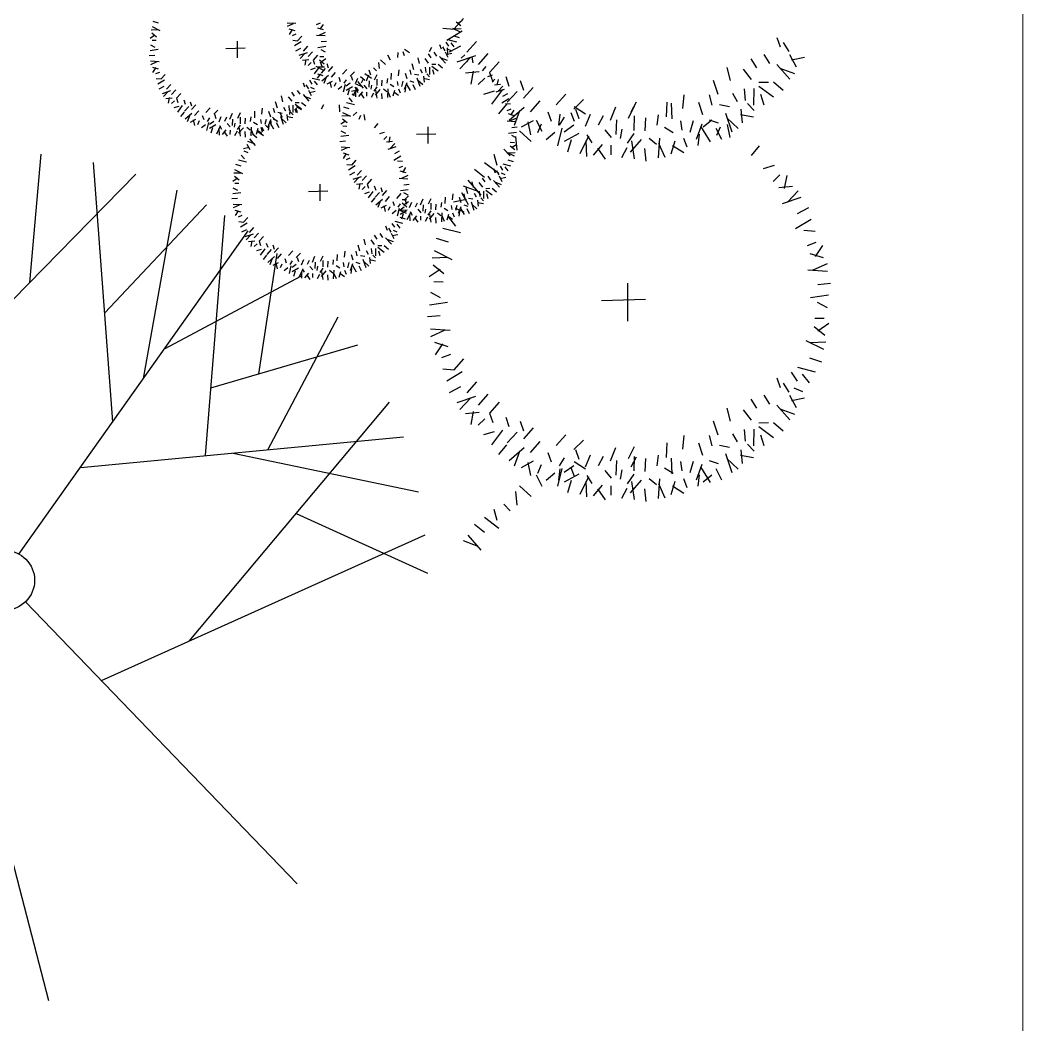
# Model space of a CAD drawing. Header units: millimetres. Extents: x 216896 to 446004, y 63591 to 243769.
# Drawn here: x 396362 to 398583, y 140652 to 142877 of the extents above; entities that cross this region are included whole.
import ezdxf

# ---------------------------------------------------------------- set-up
doc = ezdxf.new("R2010")
doc.units = ezdxf.units.MM
doc.layers.add('green', color=7, linetype='Continuous', true_color=0x45e718)
doc.layers.add('trees', color=7, linetype='Continuous', true_color=0x547000)
doc.layers.add('line pedestr', color=7, linetype='Continuous', lineweight=5, true_color=0x1c1c1c)

msp = doc.modelspace()

# ---------------------------------------------------------------- linework, layer by layer
at = {"layer": 'green'}
for p, q in [((396652.8, 142855.2), (396667.9, 142855.8)), ((396672.4, 142853.4), (396655.1, 142861.9)), ((396668.7, 142870.4), (396656.9, 142874.1)), ((396973, 142869), (396953.8, 142870.3)), ((396954.2, 142863.2), (396968, 142869.5)), ((396957.7, 142857.4), (396970.6, 142853.5)), ((396958.7, 142845.3), (396965.8, 142856.1)), ((397018.7, 142867.1), (397027.2, 142870.5)), ((397034.1, 142855.2), (397021.3, 142859.1)), ((397033.2, 142867.4), (397026.1, 142856.5)), ((397319.5, 142859.3), (397336.7, 142850.7)), ((397339.1, 142857.4), (397323.9, 142856.8)), ((397338, 142864.1), (397327.6, 142872.6)), ((397341.8, 142875.7), (397331.1, 142868.4)), ((396650.1, 142837), (396660.7, 142844.3)), ((396653.8, 142848.5), (396664.2, 142840)), ((396663.6, 142831.6), (396654.4, 142831.8)), ((396973.2, 142845.5), (396964.7, 142842.2)), ((396985.9, 142841.2), (396976.4, 142830.6)), ((397018.8, 142843.7), (397038, 142842.4)), ((397037.7, 142849.5), (397023.9, 142843.1)), ((397311.5, 142833.1), (397328.7, 142828.8)), ((397323.1, 142842.2), (397334.9, 142838.6)), ((396667.8, 142811.7), (396650.3, 142809.1)), ((396661.1, 142816.2), (396651.4, 142821.4)), ((396860.6, 142814.7), (396817.8, 142813.4)), ((396843.2, 142830.5), (396843.2, 142793.6)), ((396976.9, 142830.3), (396965.9, 142831.4)), ((396984.8, 142828.7), (396969.6, 142819.6)), ((396983, 142814.1), (396972, 142808.3)), ((396998.6, 142818.8), (396989.1, 142808.2)), ((397021.4, 142816.4), (397039, 142819.1)), ((397028.2, 142812), (397037.9, 142806.7)), ((397028.7, 142829.3), (397041, 142830.4)), ((397213.5, 142812.5), (397224.4, 142805.4)), ((397268.9, 142807.4), (397274.2, 142817.1)), ((397291.3, 142822.7), (397294.5, 142813.5)), ((397297.5, 142817.7), (397303.1, 142809)), ((397305.4, 142828.3), (397311.1, 142819.5)), ((397307.8, 142813), (397316.2, 142809.4)), ((397308, 142815.8), (397308.6, 142800.6)), ((397316, 142826.4), (397322.9, 142817.9)), ((396660.6, 142798.8), (396648.3, 142797.7)), ((396997.6, 142804.6), (396979.4, 142798.4)), ((396982.4, 142792), (396992.7, 142803.2)), ((396987.9, 142788), (397001.3, 142789.3)), ((396993.4, 142777.2), (396995.8, 142789.9)), ((397009.6, 142806.9), (397000.2, 142796.3)), ((397020.7, 142799), (397011.2, 142788.4)), ((397011.2, 142788.4), (397014.4, 142779.2)), ((397035.5, 142779.6), (397025.1, 142788.1)), ((397025.7, 142796.5), (397034.9, 142796.3)), ((397039.2, 142791.1), (397028.6, 142783.9)), ((397160.3, 142788.7), (397171.4, 142778.4)), ((397182.3, 142788.1), (397176.6, 142799.1)), ((397198.5, 142794.2), (397199.7, 142805.2)), ((397213.8, 142797.9), (397210.5, 142806.4)), ((397242.7, 142793.4), (397245.9, 142780.5)), ((397258.4, 142791.6), (397266.3, 142781.5)), ((397265.9, 142801.9), (397271.5, 142793.2)), ((397278.5, 142805.8), (397284.1, 142797.1)), ((397291.3, 142796.3), (397304, 142781.8)), ((397308.7, 142787.1), (397294.5, 142792.4)), ((397310.3, 142793.7), (397304, 142805.6)), ((397318.2, 142802.9), (397305.6, 142800.3)), ((397339, 142792.6), (397347.5, 142799.6)), ((397352.4, 142784.5), (397356, 142792.9)), ((397362.5, 142794.9), (397365.1, 142782.2)), ((396670.5, 142784.5), (396651.2, 142785.8)), ((396651.6, 142778.7), (396665.4, 142785)), ((396655.2, 142772.9), (396668, 142769)), ((396656.1, 142760.8), (396663.2, 142771.6)), ((397006.7, 142783), (397000.1, 142776.6)), ((397016, 142770.3), (397005.4, 142767.1)), ((397023.9, 142771.9), (397013.3, 142757.6)), ((397016.9, 142774.8), (397034.2, 142766.2)), ((397036.5, 142772.9), (397021.3, 142772.3)), ((397027.1, 142784.5), (397030.2, 142775.2)), ((397038.1, 142770), (397028.6, 142759.4)), ((397041.3, 142780.5), (397044.5, 142771.3)), ((397054, 142773.9), (397044.5, 142763.4)), ((397085.6, 142767.3), (397076.1, 142756.8)), ((397138.6, 142755.1), (397135.4, 142765.7)), ((397151.2, 142764.4), (397144.9, 142771)), ((397156.3, 142783.2), (397157.6, 142769.8)), ((397200.8, 142766.6), (397199.5, 142753.4)), ((397225.5, 142766.6), (397227.8, 142756.5)), ((397229.4, 142780.9), (397233.8, 142767.4)), ((397248, 142768.3), (397252.5, 142760.3)), ((397259.6, 142772.6), (397260.6, 142761.1)), ((397268.8, 142772.8), (397268.6, 142756.5)), ((397273.9, 142779), (397283.2, 142779.1)), ((397273.9, 142775.2), (397288.2, 142764.7)), ((397275.5, 142767.3), (397278.7, 142756.8)), ((397288.2, 142779.2), (397297.7, 142771.3)), ((397386.2, 142764.8), (397394.1, 142774.3)), ((396670.6, 142761), (396662.1, 142757.7)), ((396674.3, 142745.8), (396663.3, 142746.9)), ((396682.2, 142744.2), (396667, 142735.1)), ((396683.3, 142756.7), (396673.8, 142746.1)), ((397002.9, 142743.7), (397008.5, 142735)), ((397008.9, 142748.6), (397026.1, 142744.3)), ((397027.8, 142757.6), (397019.9, 142748.1)), ((397020.5, 142757.7), (397032.3, 142754)), ((397045, 142754.5), (397030.5, 142741.8)), ((397035.8, 142737.1), (397041, 142751.3)), ((397060.3, 142760.7), (397050.8, 142750.2)), ((397068.2, 142750.2), (397071.4, 142741)), ((397084, 142744.9), (397079.3, 142737)), ((397103, 142762.1), (397093.5, 142752.8)), ((397095.1, 142752.8), (397098.3, 142743.6)), ((397109.3, 142747.6), (397104.6, 142735.7)), ((397125.9, 142743.3), (397116.4, 142751.2)), ((397122, 142746.2), (397117.3, 142737)), ((397140.1, 142747.2), (397125.9, 142757.8)), ((397134.1, 142754.7), (397128.8, 142741.5)), ((397152.3, 142755.7), (397146.5, 142743.8)), ((397152.4, 142746.2), (397151.9, 142732)), ((397163.2, 142744.2), (397162.8, 142731.4)), ((397175.6, 142747.3), (397174.3, 142737)), ((397184.1, 142759.4), (397183.6, 142745.2)), ((397215, 142759.5), (397219, 142747.4)), ((397235.5, 142757.3), (397245.1, 142755.4)), ((397241.2, 142749), (397247.4, 142730.7)), ((397253.8, 142733.8), (397242.6, 142744.1)), ((397268.6, 142744.8), (397255.9, 142747.2)), ((397257.8, 142739.3), (397256.5, 142752.7)), ((397262.8, 142758.1), (397269.2, 142751.5)), ((397398.1, 142752.2), (397408.6, 142755.3)), ((397407.3, 142739.5), (397413.9, 142745.9)), ((397420.6, 142745.3), (397418.2, 142732.6)), ((396680.4, 142729.5), (396669.5, 142723.8)), ((396696, 142734.2), (396686.5, 142723.7)), ((396707.1, 142722.4), (396697.6, 142711.8)), ((396976, 142721.3), (396981.6, 142712.6)), ((396988.8, 142738.2), (396991.9, 142729)), ((396994.9, 142733.2), (397000.6, 142724.5)), ((397007.7, 142709.2), (397001.4, 142721.1)), ((397005.2, 142728.5), (397013.6, 142724.9)), ((397013.4, 142741.9), (397020.4, 142733.4)), ((397042.3, 142735.5), (397054.2, 142741.8)), ((397051.6, 142727.6), (397048.9, 142740.2)), ((397061.7, 142738), (397058, 142729.6)), ((397075.1, 142729.8), (397066.5, 142722.9)), ((397081.8, 142734.3), (397077.5, 142717.1)), ((397093.5, 142737), (397084, 142730.4)), ((397098.3, 142729.1), (397084, 142721.2)), ((397090.9, 142722.7), (397087.2, 142710.9)), ((397095.8, 142719.5), (397108.5, 142722.2)), ((397107.9, 142726.3), (397099.4, 142709.1)), ((397103.7, 142728.8), (397110.1, 142716.9)), ((397105.3, 142735.4), (397119.6, 142730.1)), ((397106, 142706.7), (397105.5, 142721.9)), ((397106.2, 142727.8), (397110.9, 142719.9)), ((397122.7, 142726.1), (397110.1, 142740.6)), ((397123.7, 142732.6), (397129.8, 142725)), ((397135, 142742.3), (397134.5, 142728.1)), ((397140.3, 142733.1), (397138.6, 142724)), ((397152, 142728.9), (397145.3, 142719.5)), ((397159.1, 142723.1), (397148.4, 142710.8)), ((397149.6, 142721.8), (397152.2, 142704.3)), ((397167, 142724.6), (397174.2, 142718.7)), ((397176.8, 142724.4), (397175.5, 142705.2)), ((397181.8, 142735.1), (397190.1, 142730.1)), ((397188.4, 142709.1), (397192.3, 142722)), ((397197.3, 142741.2), (397198.7, 142732.1)), ((397200.3, 142724.6), (397203.6, 142716)), ((397209.6, 142741.3), (397206.6, 142730.1)), ((397218.4, 142738.3), (397212.5, 142723)), ((397215.5, 142728.2), (397214.4, 142717.3)), ((397217.1, 142736.1), (397226.2, 142721)), ((397225.3, 142742.3), (397234, 142739.3)), ((397231.7, 142734.4), (397237.5, 142723.4)), ((397426.1, 142734.4), (397412.8, 142733.1)), ((397416.4, 142717.9), (397434.7, 142724.1)), ((397431.6, 142730.5), (397421.3, 142719.3)), ((396695, 142720.1), (396676.8, 142713.9)), ((396679.9, 142707.5), (396690.2, 142718.6)), ((396685.3, 142703.5), (396698.7, 142704.8)), ((396690.8, 142692.7), (396693.2, 142705.4)), ((396704.2, 142698.4), (396697.6, 142692.1)), ((396718.2, 142714.5), (396708.7, 142703.9)), ((396708.7, 142703.9), (396711.8, 142694.7)), ((396724.5, 142700), (396727.7, 142690.7)), ((396940.1, 142708.8), (396943.3, 142696)), ((396955.8, 142707.1), (396963.7, 142697)), ((396963.3, 142717.4), (396968.9, 142708.6)), ((396988.8, 142711.8), (397001.4, 142697.3)), ((397006.2, 142702.6), (396991.9, 142707.9)), ((397015.7, 142718.4), (397003, 142715.8)), ((397098.1, 142696.1), (397091.1, 142704.6)), ((397106.3, 142709.4), (397097.9, 142713.1)), ((397112.7, 142707.8), (397121.3, 142718.2)), ((397124.3, 142704), (397117, 142714.7)), ((397129.6, 142717.5), (397129.5, 142708.4)), ((397145.1, 142715.1), (397139.9, 142705.4)), ((397162.5, 142714.5), (397163.6, 142702.2)), ((397182.6, 142705.6), (397176.3, 142719.4)), ((397200.5, 142710), (397189.7, 142717.1)), ((397429.3, 142693.8), (397444.5, 142702.9)), ((397431.1, 142708.4), (397442, 142714.2)), ((396713.4, 142685.8), (396702.9, 142682.6)), ((396721.3, 142687.4), (396710.8, 142673.1)), ((396735.6, 142685.5), (396726.1, 142674.9)), ((396738.7, 142696), (396741.9, 142686.8)), ((396751.4, 142689.4), (396741.9, 142678.9)), ((396757.7, 142676.2), (396748.2, 142665.7)), ((396783, 142682.8), (396773.5, 142672.3)), ((396800.4, 142677.5), (396790.9, 142668.3)), ((396898.2, 142682), (396896.9, 142668.9)), ((396923, 142682.1), (396925.3, 142672)), ((396926.8, 142696.4), (396931.2, 142682.9)), ((396945.5, 142683.8), (396949.9, 142675.8)), ((396957.1, 142688.1), (396958, 142676.6)), ((396959.3, 142667.5), (396960.4, 142678.4)), ((396966.3, 142688.2), (396966, 142672)), ((396974.5, 142671.2), (396971.2, 142679.7)), ((396971.3, 142690.7), (396985.6, 142680.2)), ((396971.4, 142694.4), (396980.6, 142694.6)), ((396972.9, 142682.8), (396976.1, 142672.3)), ((396974.3, 142685.7), (396985.1, 142678.6)), ((396985.6, 142694.7), (396995.1, 142686.8)), ((397029.7, 142680.6), (397034.9, 142690.3)), ((397068.8, 142689), (397069.3, 142673.8)), ((397090.9, 142680.3), (397079.1, 142683.9)), ((397102.6, 142689.4), (397085.4, 142693.7)), ((397437.2, 142692.2), (397448.1, 142691.1)), ((397440.9, 142677), (397449.4, 142680.3)), ((397455.4, 142677.2), (397448.3, 142666.4)), ((396725.3, 142673.1), (396717.4, 142663.6)), ((396742.4, 142670), (396727.9, 142657.3)), ((396733.2, 142652.6), (396738.5, 142666.8)), ((396739.8, 142651), (396751.6, 142657.3)), ((396749, 142643.1), (396746.4, 142655.7)), ((396759.1, 142653.5), (396755.4, 142645.1)), ((396765.6, 142665.7), (396768.8, 142656.4)), ((396781.5, 142660.4), (396776.7, 142652.5)), ((396792.5, 142668.3), (396795.7, 142659.1)), ((396806.8, 142663), (396802, 142651.2)), ((396819.4, 142661.7), (396814.7, 142652.5)), ((396831.6, 142670.2), (396826.3, 142657)), ((396832.5, 142657.7), (396832, 142643.6)), ((396849.7, 142671.2), (396844, 142659.2)), ((396849.9, 142661.7), (396849.4, 142647.5)), ((396860.6, 142659.7), (396860.2, 142646.9)), ((396873, 142662.8), (396871.7, 142652.5)), ((396881.5, 142674.9), (396881, 142660.7)), ((396894.7, 142656.7), (396896.2, 142647.6)), ((396907.1, 142656.7), (396904, 142645.6)), ((396915.8, 142653.7), (396910, 142638.5)), ((396912.4, 142675), (396916.4, 142662.9)), ((396917, 142656.4), (396918.4, 142643)), ((396921, 142661.9), (396932.2, 142651.6)), ((396922.7, 142657.8), (396931.4, 142654.8)), ((396933, 142672.8), (396942.5, 142670.9)), ((396943.1, 142661.4), (396937.3, 142672.3)), ((396938.7, 142664.5), (396944.8, 142646.2)), ((396951.2, 142649.3), (396940.1, 142659.6)), ((396966, 142660.3), (396953.3, 142662.7)), ((396955.2, 142654.8), (396953.9, 142668.1)), ((396960.3, 142673.6), (396966.6, 142667)), ((397072.2, 142646.8), (397082.9, 142654.1)), ((397075, 142665.1), (397090.1, 142665.7)), ((397076, 142658.4), (397086.4, 142649.8)), ((397094.6, 142663.2), (397077.3, 142671.8)), ((397099.8, 142665.9), (397108.3, 142672.8)), ((397113.1, 142657.7), (397116.8, 142666.1)), ((397123.2, 142668.1), (397125.9, 142655.5)), ((397441, 142653.5), (397460.2, 142652.2)), ((397456.3, 142665.1), (397443.5, 142669)), ((397459.9, 142659.3), (397446.1, 142652.9)), ((396772.5, 142645.3), (396763.9, 142638.4)), ((396779.2, 142649.8), (396774.9, 142632.6)), ((396790.9, 142652.5), (396781.5, 142645.9)), ((396795.7, 142644.6), (396781.5, 142636.7)), ((396788.3, 142638.2), (396784.6, 142626.4)), ((396805.3, 142641.8), (396796.8, 142624.6)), ((396803.5, 142622.2), (396802.9, 142637.4)), ((396803.6, 142643.3), (396808.4, 142635.3)), ((396810.2, 142623.3), (396818.7, 142633.6)), ((396821.1, 142648.1), (396827.2, 142640.5)), ((396827.1, 142633), (396826.9, 142623.8)), ((396837.8, 142648.6), (396836, 142639.5)), ((396849.4, 142644.4), (396842.7, 142634.9)), ((396856.6, 142638.6), (396845.9, 142626.3)), ((396847, 142637.3), (396849.6, 142619.7)), ((396864.4, 142640), (396871.6, 142634.2)), ((396874.3, 142639.9), (396872.9, 142620.7)), ((396880, 142621), (396873.7, 142634.8)), ((396879.2, 142650.6), (396887.6, 142645.5)), ((396885.8, 142624.6), (396889.7, 142637.4)), ((396897.9, 142625.5), (396887.1, 142632.6)), ((396899.3, 142628.4), (396896.2, 142638.9)), ((396897.7, 142640), (396901, 142631.5)), ((396912, 142637.6), (396905.6, 142644.2)), ((396912.9, 142643.7), (396911.8, 142632.8)), ((396914.5, 142651.6), (396923.6, 142636.4)), ((396929.2, 142649.8), (396934.9, 142638.9)), ((397083.3, 142626), (397073.6, 142631.2)), ((397085.7, 142641.5), (397076.6, 142641.7)), ((397147, 142638.1), (397154.9, 142647.6)), ((397265.4, 142640.3), (397265.4, 142603.4)), ((397450.9, 142639.1), (397463.2, 142640.3)), ((396821.7, 142619.5), (396814.4, 142630.2)), ((396842.6, 142630.6), (396837.3, 142620.9)), ((396859.9, 142630), (396861, 142617.7)), ((396883.5, 142599.4), (396870.8, 142613.9)), ((396886.7, 142616.5), (396877.2, 142624.4)), ((396900.9, 142620.5), (396886.7, 142631)), ((397090, 142621.5), (397072.5, 142618.9)), ((397158.8, 142625.4), (397169.4, 142628.6)), ((397168.1, 142612.7), (397174.7, 142619.1)), ((397181.4, 142618.5), (397179, 142605.8)), ((397282.8, 142624.5), (397240, 142623.2)), ((397443.6, 142626.3), (397461.2, 142628.9)), ((397450.4, 142621.8), (397460.1, 142616.6)), ((396856.6, 142592.8), (396869.2, 142595.4)), ((396864.5, 142602), (396870.8, 142590.1)), ((396866.1, 142608.6), (396880.3, 142603.3)), ((397082.8, 142608.7), (397070.5, 142607.5)), ((397092.6, 142594.3), (397073.4, 142595.6)), ((397073.8, 142588.5), (397087.6, 142594.9)), ((397186.9, 142607.7), (397173.5, 142606.4)), ((397177.2, 142591.1), (397195.4, 142597.3)), ((397192.4, 142603.7), (397182.1, 142592.5)), ((397191.8, 142581.7), (397202.8, 142587.4)), ((397457.7, 142589.4), (397447.3, 142598)), ((397447.9, 142606.3), (397457.1, 142606.1)), ((397461.4, 142601), (397450.7, 142593.7)), ((396383.6, 142295.8), (396408.5, 142579.8)), ((396863.3, 142562.6), (396846.1, 142566.9)), ((396858.9, 142569.3), (396851.9, 142577.8)), ((396867, 142582.7), (396858.6, 142586.3)), ((397077.4, 142582.7), (397090.2, 142578.8)), ((397078.3, 142570.6), (397085.4, 142581.4)), ((397092.8, 142570.8), (397084.3, 142567.5)), ((397105.5, 142566.5), (397096, 142555.9)), ((397190, 142567), (397205.2, 142576.1)), ((397197.9, 142565.4), (397208.9, 142564.3)), ((397439.1, 142584.6), (397456.3, 142576)), ((397442.7, 142567.5), (397454.5, 142563.9)), ((397458.7, 142582.7), (397443.5, 142582.1)), ((396567.8, 141987.6), (396524.6, 142561.8)), ((396855.3, 142536.4), (396838.1, 142545)), ((396851.7, 142553.5), (396839.9, 142557.2)), ((397096.5, 142555.6), (397085.5, 142556.7)), ((397104.4, 142554), (397089.2, 142544.9)), ((397118.2, 142544.1), (397108.7, 142533.5)), ((397201.6, 142550.2), (397210.1, 142553.5)), ((397217.1, 142538.3), (397204.2, 142542.2)), ((397216.1, 142550.4), (397209.1, 142539.6)), ((397410.9, 142548), (397414.1, 142538.8)), ((397417.1, 142543), (397422.8, 142534.3)), ((397425.1, 142553.6), (397430.7, 142544.9)), ((397431.1, 142558.4), (397448.3, 142554.1)), ((397435.6, 142551.7), (397442.5, 142543.2)), ((396268.3, 142178.2), (396618.7, 142535.9)), ((396833, 142520), (396843.7, 142527.3)), ((396835.7, 142538.3), (396850.9, 142538.9)), ((396836.8, 142531.6), (396847.2, 142523.1)), ((397102.6, 142539.4), (397091.7, 142533.6)), ((397117.2, 142529.9), (397099, 142523.7)), ((397102, 142517.3), (397112.4, 142528.5)), ((397129.3, 142532.2), (397119.8, 142521.7)), ((397140.3, 142524.3), (397130.9, 142513.8)), ((397201.8, 142526.7), (397221, 142525.4)), ((397220.6, 142532.5), (397206.8, 142526.2)), ((397385.5, 142527.2), (397391.1, 142518.5)), ((397398.2, 142531.2), (397403.8, 142522.4)), ((397410.9, 142521.7), (397423.6, 142507.2)), ((397429.9, 142519), (397423.6, 142530.9)), ((397437.8, 142528.3), (397425.2, 142525.6)), ((397427.4, 142538.4), (397435.8, 142534.7)), ((396635.5, 142083), (396709.7, 142500.4)), ((396844.1, 142499.2), (396834.4, 142504.4)), ((396846.5, 142514.7), (396837.4, 142514.9)), ((397043.5, 142497.7), (397000.8, 142496.4)), ((397026.1, 142513.6), (397026.1, 142476.6)), ((397107.5, 142513.4), (397120.9, 142514.7)), ((397113, 142502.5), (397115.4, 142515.2)), ((397126.4, 142508.3), (397119.8, 142501.9)), ((397130.9, 142513.8), (397134, 142504.5)), ((397146.7, 142509.8), (397149.8, 142500.6)), ((397160.9, 142505.8), (397164.1, 142496.6)), ((397173.6, 142499.2), (397164.1, 142488.7)), ((397204.4, 142499.5), (397221.9, 142502.1)), ((397211.7, 142512.4), (397224, 142513.5)), ((397349, 142506.2), (397353.4, 142492.7)), ((397362.3, 142518.7), (397365.5, 142505.8)), ((397378, 142516.9), (397385.9, 142506.9)), ((397379.2, 142497.9), (397380.2, 142486.4)), ((397388.5, 142498.1), (397388.2, 142481.8)), ((397393.5, 142500.6), (397407.8, 142490)), ((397393.6, 142504.3), (397402.8, 142504.4)), ((397407.8, 142504.5), (397417.3, 142496.6)), ((397428.4, 142512.4), (397414.1, 142517.7)), ((396843.5, 142481.9), (396831.2, 142480.8)), ((396850.8, 142494.7), (396833.3, 142492.1)), ((397135.6, 142495.6), (397125, 142492.5)), ((397143.5, 142497.2), (397133, 142483)), ((397147.5, 142483), (397139.5, 142473.5)), ((397157.8, 142495.3), (397148.3, 142484.7)), ((397164.6, 142479.8), (397150.1, 142467.1)), ((397155.4, 142462.4), (397160.6, 142476.6)), ((397179.9, 142486.1), (397170.4, 142475.5)), ((397187.8, 142475.5), (397191, 142466.3)), ((397205.2, 142492.7), (397195.7, 142482.1)), ((397208.7, 142479.6), (397217.8, 142479.4)), ((397211.1, 142495), (397220.8, 142489.8)), ((397222.6, 142487.4), (397213.1, 142478.2)), ((397214.7, 142478.2), (397217.9, 142468.9)), ((397253.8, 142480), (397248.5, 142466.8)), ((397271.9, 142481), (397266.2, 142469.1)), ((397303.7, 142484.7), (397303.2, 142470.5)), ((397320.4, 142491.9), (397319.1, 142478.7)), ((397334.6, 142484.8), (397338.6, 142472.7)), ((397345.2, 142492), (397347.4, 142481.8)), ((397355.2, 142482.6), (397364.7, 142480.7)), ((397367.6, 142493.7), (397372.1, 142485.6)), ((397377.4, 142464.6), (397376.1, 142478)), ((397382.5, 142483.4), (397388.8, 142476.8)), ((397395.1, 142492.7), (397398.3, 142482.1)), ((396549.7, 142228.3), (396774.7, 142468)), ((396853.4, 142467.5), (396834.2, 142468.8)), ((396834.6, 142461.7), (396848.4, 142468.1)), ((396838.1, 142456), (396851, 142452)), ((396839, 142443.8), (396846.1, 142454.7)), ((397162, 142460.8), (397173.8, 142467.1)), ((397171.2, 142452.9), (397168.6, 142465.6)), ((397181.3, 142463.3), (397177.6, 142455)), ((397194.7, 142455.2), (397186.1, 142448.2)), ((397201.4, 142459.6), (397197.1, 142442.5)), ((397203.6, 142470.2), (397198.9, 142462.3)), ((397199.9, 142457.8), (397217.1, 142449.3)), ((397213.1, 142462.3), (397203.6, 142455.7)), ((397217.9, 142454.4), (397203.6, 142446.5)), ((397219.5, 142456), (397204.3, 142455.4)), ((397218.4, 142462.6), (397208, 142471.2)), ((397222.2, 142474.2), (397211.5, 142466.9)), ((397229, 142472.9), (397224.2, 142461)), ((397241.6, 142471.6), (397236.9, 142462.3)), ((397243.3, 142457.9), (397249.4, 142450.4)), ((397254.7, 142467.6), (397254.2, 142453.4)), ((397259.9, 142458.4), (397258.2, 142449.3)), ((397271.6, 142454.2), (397264.9, 142444.8)), ((397272.1, 142471.5), (397271.6, 142457.4)), ((397282.8, 142469.5), (397282.4, 142456.8)), ((397295.2, 142472.6), (397293.9, 142462.3)), ((397301.4, 142460.4), (397309.8, 142455.4)), ((397316.9, 142466.5), (397318.4, 142457.4)), ((397329.3, 142466.6), (397326.2, 142455.4)), ((397338, 142463.6), (397332.2, 142448.4)), ((397335.1, 142453.6), (397334, 142442.6)), ((397336.7, 142461.5), (397345.8, 142446.3)), ((397344.9, 142467.6), (397353.6, 142464.6)), ((397351.4, 142459.7), (397357.1, 142448.7)), ((397360.9, 142474.3), (397367, 142456.1)), ((397373.4, 142459.1), (397362.3, 142469.4)), ((397388.2, 142470.1), (397375.5, 142472.5)), ((396772.8, 141912.4), (396815.3, 142444.5)), ((396853.6, 142444.1), (396845.1, 142440.7)), ((396866.3, 142439.7), (396856.8, 142429.2)), ((397191.9, 142431.7), (397209, 142427.4)), ((397203.5, 142440.8), (397215.3, 142437.1)), ((397210.5, 142448), (397206.8, 142436.2)), ((397227.5, 142451.6), (397219, 142434.4)), ((397225.7, 142432), (397225.1, 142447.2)), ((397225.8, 142453.1), (397230.5, 142445.2)), ((397232.4, 142433.1), (397240.9, 142443.5)), ((397243.9, 142429.3), (397236.6, 142440)), ((397249.3, 142442.8), (397249.1, 142433.7)), ((397264.7, 142440.4), (397259.5, 142430.7)), ((397278.7, 142448.4), (397268.1, 142436.1)), ((397269.2, 142447.1), (397271.8, 142429.6)), ((397282.1, 142439.8), (397283.2, 142427.5)), ((397286.6, 142449.9), (397293.8, 142444.1)), ((397296.4, 142449.7), (397295.1, 142430.5)), ((397302.2, 142430.9), (397295.9, 142444.7)), ((397308, 142434.4), (397311.9, 142447.3)), ((397320.1, 142435.3), (397309.3, 142442.4)), ((397319.9, 142449.9), (397323.2, 142441.4)), ((396359.6, 141694.4), (396867.6, 142409.9)), ((396857.2, 142428.8), (396846.3, 142429.9)), ((396865.2, 142427.3), (396850, 142418.1)), ((396863.4, 142412.6), (396852.4, 142406.9)), ((396879, 142417.3), (396869.5, 142406.8)), ((397171.7, 142421.3), (397174.9, 142412)), ((397177.9, 142416.3), (397183.5, 142407.5)), ((397185.8, 142426.8), (397191.4, 142418.1)), ((397188.2, 142411.6), (397196.5, 142407.9)), ((397196.3, 142425), (397203.3, 142416.4)), ((396878, 142403.1), (396859.7, 142397)), ((396862.8, 142390.6), (396873.1, 142401.7)), ((396868.3, 142386.6), (396881.7, 142387.9)), ((396873.8, 142375.7), (396876.2, 142388.4)), ((396890, 142405.4), (396880.5, 142394.9)), ((396901.1, 142397.5), (396891.6, 142387)), ((396891.6, 142387), (396894.8, 142377.7)), ((397123.1, 142391.9), (397126.3, 142379.1)), ((397138.8, 142390.1), (397146.7, 142380.1)), ((397146.2, 142400.4), (397151.9, 142391.7)), ((397158.9, 142404.4), (397164.5, 142395.7)), ((397171.7, 142394.9), (397184.4, 142380.4)), ((397189.1, 142385.7), (397174.9, 142390.9)), ((397190.7, 142392.3), (397184.4, 142404.1)), ((397198.6, 142401.5), (397185.9, 142398.8)), ((396887.1, 142381.5), (396880.5, 142375.2)), ((396896.4, 142368.8), (396885.8, 142365.7)), ((396904.3, 142370.4), (396893.7, 142356.2)), ((396907.4, 142383), (396910.6, 142373.8)), ((396918.5, 142368.5), (396909, 142358)), ((396921.7, 142379.1), (396924.8, 142369.8)), ((396934.3, 142372.5), (396924.8, 142361.9)), ((396966, 142365.9), (396956.5, 142355.3)), ((397081.2, 142365.1), (397079.9, 142351.9)), ((397105.9, 142365.2), (397108.2, 142355.1)), ((397109.8, 142379.5), (397114.2, 142366)), ((397128.4, 142366.9), (397132.9, 142358.8)), ((397140, 142371.2), (397141, 142359.6)), ((397149.2, 142371.3), (397149, 142355)), ((397154.3, 142377.5), (397163.5, 142377.7)), ((397154.3, 142373.8), (397168.5, 142363.2)), ((397155.9, 142365.9), (397159, 142355.3)), ((397168.5, 142377.7), (397178, 142369.8)), ((396891.2, 142093.8), (396931.4, 142360.3)), ((396908.2, 142356.2), (396900.3, 142346.7)), ((396925.4, 142353), (396910.9, 142340.4)), ((396916.1, 142335.6), (396921.4, 142349.9)), ((396940.7, 142359.3), (396931.2, 142348.7)), ((396948.6, 142348.7), (396951.7, 142339.5)), ((396964.4, 142343.5), (396959.7, 142335.6)), ((396983.4, 142360.6), (396973.9, 142351.4)), ((396975.5, 142351.4), (396978.6, 142342.1)), ((396989.7, 142346.1), (396985, 142334.2)), ((397002.4, 142344.8), (396997.6, 142335.6)), ((397014.5, 142353.2), (397009.2, 142340.1)), ((397032.7, 142354.2), (397026.9, 142342.3)), ((397032.8, 142344.8), (397032.3, 142330.6)), ((397043.6, 142342.8), (397043.2, 142330)), ((397055.9, 142345.9), (397054.6, 142335.6)), ((397064.5, 142357.9), (397064, 142343.8)), ((397095.4, 142358.1), (397099.4, 142345.9)), ((397115.9, 142355.8), (397125.5, 142353.9)), ((397121.6, 142347.5), (397127.8, 142329.3)), ((397134.2, 142332.3), (397123, 142342.7)), ((397149, 142343.3), (397136.3, 142345.7)), ((397138.1, 142337.8), (397136.8, 142351.2)), ((397143.2, 142356.6), (397149.5, 142350.1)), ((396922.7, 142334), (396934.6, 142340.4)), ((396932, 142326.1), (396929.3, 142338.8)), ((396942.1, 142336.5), (396938.4, 142328.2)), ((396955.4, 142328.4), (396946.9, 142321.4)), ((396962.1, 142332.9), (396957.8, 142315.7)), ((396973.9, 142335.6), (396964.4, 142329)), ((396978.6, 142327.6), (396964.4, 142319.7)), ((396971.2, 142321.2), (396967.6, 142309.4)), ((396988.3, 142324.9), (396979.7, 142307.6)), ((396986.4, 142305.2), (396985.8, 142320.4)), ((396986.6, 142326.3), (396991.3, 142318.4)), ((397004, 142331.2), (397010.2, 142323.6)), ((397015.4, 142340.8), (397014.9, 142326.6)), ((397020.7, 142331.6), (397019, 142322.6)), ((397032.3, 142327.4), (397025.7, 142318)), ((397039.5, 142321.6), (397028.8, 142309.3)), ((397030, 142320.3), (397032.6, 142302.8)), ((397047.4, 142323.1), (397054.6, 142317.3)), ((397057.2, 142322.9), (397055.9, 142303.7)), ((397062.2, 142333.6), (397070.5, 142328.6)), ((397068.8, 142307.6), (397072.7, 142320.5)), ((397077.7, 142339.8), (397079.1, 142330.6)), ((397080.7, 142323.1), (397084, 142314.6)), ((397090, 142339.8), (397087, 142328.6)), ((397098.7, 142336.8), (397092.9, 142321.6)), ((397095.9, 142326.8), (397094.8, 142315.8)), ((397097.5, 142334.7), (397106.6, 142319.5)), ((397105.7, 142340.9), (397114.4, 142337.9)), ((397112.1, 142332.9), (397117.9, 142322)), ((396682.3, 142148.9), (396985.4, 142310.8)), ((396993.1, 142306.3), (397001.7, 142316.7)), ((397004.7, 142302.5), (396997.4, 142313.2)), ((397010, 142316), (397009.8, 142306.9)), ((397025.5, 142313.6), (397020.3, 142303.9)), ((397042.8, 142313.1), (397044, 142300.7)), ((397063, 142304.1), (397056.6, 142317.9)), ((397080.9, 142308.6), (397070.1, 142315.7)), ((396911, 141925.5), (397066.3, 142219.5)), ((396784.8, 142062.7), (397110.3, 142157.9)), ((396736.5, 141501.7), (397180.3, 142030.5)), ((396495.8, 141886.1), (397211, 141954)), ((396834.1, 141918.2), (397244.7, 141832.4)), ((396973.3, 141783.9), (397264.1, 141651.9)), ((396542.2, 141414.2), (397259.4, 141736.9)), ((396374, 141588.6), (396976.1, 140964.2)), ((396232.8, 141445.6), (396425.3, 140706))]:
    msp.add_line(p, q, dxfattribs=at)
msp.add_circle((396328.5, 141636.3), 65.9, dxfattribs=at)
at = {"layer": 'line pedestr'}
msp.add_lwpolyline([(398583.1, 76231.8), (398583.1, 149231.8)], dxfattribs=at)
at = {"layer": 'trees'}
for p, q in [((397344.1, 142880.6), (397322.5, 142856.7)), ((397323.5, 142855.9), (397298.6, 142858.4)), ((397341.5, 142852.4), (397307, 142831.6)), ((398038.1, 142838.7), (398045.3, 142817.7)), ((397337.4, 142819), (397312.6, 142806)), ((397372.9, 142829.7), (397351.3, 142805.7)), ((398052.2, 142827.3), (398065, 142807.5)), ((397370.7, 142797.5), (397329.2, 142783.5)), ((397336.2, 142768.9), (397359.6, 142794.3)), ((397398, 142802.7), (397376.5, 142778.8)), ((397980.3, 142791.4), (397993.1, 142771.5)), ((398009.1, 142800.4), (398021.8, 142780.5)), ((398081.3, 142772.8), (398066.9, 142799.7)), ((398099.3, 142793.7), (398070.5, 142787.8)), ((397423.2, 142784.8), (397401.6, 142760.8)), ((397927.6, 142772), (397935, 142742.8)), ((397963.3, 142768), (397981.3, 142745.1)), ((398038.1, 142778.8), (398066.9, 142745.8)), ((398077.7, 142757.8), (398045.3, 142769.8)), ((397348.6, 142759.9), (397379, 142762.9)), ((397361.1, 142735.2), (397366.6, 142764.1)), ((397391.4, 142748.3), (397376.4, 142734)), ((397401.6, 142760.8), (397408.8, 142739.8)), ((397437.6, 142751.8), (397444.8, 142730.8)), ((397469.9, 142742.8), (397477.1, 142721.8)), ((397897.4, 142743.7), (397907.4, 142713)), ((397430.4, 142723.2), (397406.4, 142690.8)), ((397498.7, 142727.8), (397477.1, 142703.9)), ((397966.1, 142724.8), (397968.3, 142698.6)), ((397987.1, 142725.2), (397986.4, 142688.2)), ((397998.6, 142739.3), (398019.6, 142739.6)), ((397998.6, 142730.8), (398030.9, 142706.9)), ((398030.9, 142739.8), (398052.5, 142721.8)), ((397412.4, 142719.6), (397388.4, 142712.4)), ((397462.8, 142718.8), (397441.2, 142694.9)), ((397570.6, 142712.8), (397549.1, 142688.9)), ((397610.2, 142700.9), (397588.6, 142679.9)), ((397832.4, 142711.1), (397829.4, 142681.1)), ((397888.6, 142711.3), (397893.8, 142688.3)), ((397939.7, 142715.1), (397949.9, 142696.8)), ((398002.2, 142712.8), (398009.4, 142688.9)), ((397439.4, 142690.8), (397421.4, 142669.2)), ((397478.3, 142683.6), (397445.4, 142654.9)), ((397457.3, 142644.1), (397469.3, 142676.4)), ((397513.1, 142697.9), (397491.5, 142673.9)), ((397589.6, 142685.3), (397614.1, 142669.2)), ((397592.2, 142679.9), (397599.4, 142658.9)), ((397681, 142684.1), (397668.9, 142654.2)), ((397722.2, 142686.4), (397709.1, 142659.3)), ((397715.4, 142673.9), (397727.3, 142695.9)), ((397794.4, 142694.8), (397793.3, 142662.6)), ((397804.2, 142692.9), (397805.5, 142658.4)), ((397864.7, 142695.1), (397873.7, 142667.5)), ((397911.4, 142690), (397933.1, 142685.7)), ((397961.9, 142649.1), (397958.9, 142679.5)), ((397973.4, 142691.9), (397987.8, 142676.9)), ((397472.3, 142640.5), (397499.3, 142654.9)), ((397518.6, 142630.1), (397505.5, 142654.9)), ((397531.1, 142673.9), (397538.3, 142652.9)), ((397555.5, 142644), (397558, 142668.9)), ((397567, 142661.9), (397556.3, 142643.9)), ((397590.1, 142652.3), (397582.5, 142671.7)), ((397624.6, 142667.9), (397613.8, 142640.9)), ((397653.4, 142664.9), (397642.6, 142643.9)), ((397683, 142655.9), (397681.8, 142623.6)), ((397722.5, 142664.9), (397721.4, 142632.6)), ((397747, 142660.3), (397746.1, 142631.3)), ((397775.1, 142667.3), (397772.1, 142643.9)), ((397824.4, 142653.5), (397827.7, 142632.8)), ((397852.5, 142653.6), (397845.6, 142628.2)), ((397874.6, 142640.3), (397894, 142656.1)), ((397888, 142656), (397907.9, 142649.2)), ((397924.3, 142671.1), (397938.3, 142629.7)), ((397952.8, 142636.6), (397927.5, 142660.1)), ((397986.5, 142661.6), (397957.6, 142667)), ((397468.5, 142631.3), (397493.8, 142607.9)), ((397493.3, 142622.5), (397487.3, 142651.3)), ((397516.3, 142646.2), (397507.9, 142627.2)), ((397561.9, 142637.8), (397552.1, 142598.8)), ((397588.6, 142643.9), (397567, 142628.9)), ((397657.1, 142634), (397671, 142616.7)), ((397695, 142635), (397691, 142614.4)), ((397789.2, 142639.6), (397808.2, 142628.1)), ((397872.3, 142646.7), (397859.1, 142612.2)), ((397869.4, 142642), (397890.1, 142607.4)), ((397902.7, 142637.9), (397915.8, 142613)), ((397905, 142621.8), (397913.4, 142640.8)), ((397928, 142645.5), (397934, 142616.7)), ((397459.4, 142618.9), (397462.4, 142588.5)), ((397546.7, 142627.6), (397527.3, 142611.8)), ((397599.4, 142625.9), (397567, 142608)), ((397582.6, 142611.4), (397574.2, 142584.6)), ((397621.3, 142619.6), (397601.9, 142580.4)), ((397617.1, 142575.1), (397615.8, 142609.6)), ((397617.4, 142622.9), (397628.2, 142605)), ((397721.4, 142625.5), (397706.3, 142604)), ((397737.7, 142612.3), (397713.4, 142584.3)), ((397716.1, 142609.3), (397722, 142569.5)), ((397755.6, 142615.6), (397771.9, 142602.4)), ((397777.9, 142615.3), (397775, 142571.6)), ((397804.2, 142580.5), (397813.1, 142609.7)), ((397831.2, 142615.6), (397838.8, 142596.3)), ((397865.8, 142624), (397863.3, 142599.1)), ((397447.9, 142576.1), (397433.5, 142591.1)), ((397632.3, 142577.5), (397651.7, 142601.1)), ((397658.6, 142568.9), (397642, 142593.2)), ((397670.7, 142599.6), (397670.3, 142578.8)), ((397705.9, 142594.1), (397694, 142572)), ((397745.3, 142592.8), (397747.8, 142564.8)), ((397791.1, 142572.4), (397776.7, 142603.8)), ((397831.8, 142582.6), (397807.2, 142598.7)), ((397981.9, 142577.1), (397999.9, 142598.7)), ((397419.1, 142555.1), (397411.9, 142579.1)), ((397390.4, 142528.1), (397368.8, 142546.1)), ((397422.7, 142537.1), (397390.4, 142561.1)), ((398008.9, 142548.4), (398032.9, 142555.6)), ((397383.2, 142489.2), (397354.4, 142522.2)), ((398029.9, 142519.6), (398044.9, 142534)), ((398060.2, 142532.7), (398054.7, 142503.8)), ((397343.6, 142510.2), (397376, 142498.2)), ((398072.7, 142508.1), (398042.3, 142505.1)), ((398085.1, 142499), (398061.7, 142473.7)), ((397322, 142474.2), (397350.8, 142480.2)), ((397340, 142495.2), (397354.4, 142468.2)), ((398050.6, 142470.5), (398092.1, 142484.5)), ((397345.7, 142451.2), (397326.7, 142459.6)), ((398083.9, 142448.9), (398108.7, 142462)), ((397327.2, 142420.9), (397311.4, 142440.2)), ((398079.8, 142415.6), (398114.3, 142436.3)), ((397337.4, 142405.6), (397298.3, 142415.4)), ((398097.8, 142412), (398122.7, 142409.5)), ((397310.9, 142384.9), (397284.1, 142393.3)), ((397319.2, 142346.2), (397280, 142365.6)), ((398106.1, 142377.4), (398125.5, 142385)), ((398139.1, 142378), (398123, 142353.4)), ((397274.6, 142350.4), (397309.1, 142351.7)), ((398141.3, 142350.4), (398112, 142359.3)), ((397268.4, 142308.9), (397292.7, 142325.5)), ((397277, 142335.2), (397300.6, 142315.8)), ((398106.5, 142324.1), (398150.2, 142321.2)), ((398149.3, 142337.3), (398117.9, 142322.9)), ((397299.1, 142296.8), (397278.4, 142297.2)), ((397707.3, 142294.2), (397707.3, 142210.3)), ((398129, 142291.5), (398156.9, 142294)), ((397293.6, 142261.6), (397271.6, 142273.5)), ((397746.9, 142258.2), (397649.8, 142255.3)), ((398112.4, 142262.3), (398152.3, 142268.2)), ((397308.9, 142251.5), (397269, 142245.5)), ((398127.7, 142252.1), (398149.7, 142240.2)), ((397292.3, 142222.2), (397264.4, 142219.7)), ((398122.2, 142216.9), (398142.9, 142216.5)), ((397314.8, 142189.6), (397271.2, 142192.5)), ((397272, 142176.4), (397303.4, 142190.8)), ((398144.3, 142178.5), (398120.7, 142197.9)), ((398152.9, 142204.8), (398128.6, 142188.2)), ((398102.1, 142167.5), (398141.3, 142148.1)), ((397280, 142163.3), (397309.3, 142154.4)), ((397282.2, 142135.8), (397298.3, 142160.3)), ((398146.7, 142163.3), (398112.2, 142162)), ((397315.2, 142136.3), (397295.8, 142128.7)), ((397344.1, 142126.4), (397322.5, 142102.4)), ((398110.4, 142128.8), (398137.2, 142120.4)), ((397323.5, 142101.7), (397298.6, 142104.2)), ((397341.5, 142098.1), (397307, 142077.4)), ((398083.9, 142108.1), (398123, 142098.3)), ((397372.9, 142075.5), (397351.3, 142051.5)), ((398038.1, 142084.5), (398045.3, 142063.5)), ((398070.2, 142097.1), (398083, 142077.2)), ((398094.1, 142092.9), (398109.9, 142073.5)), ((397337.4, 142064.8), (397312.6, 142051.7)), ((398052.2, 142073.1), (398065, 142053.3)), ((398075.6, 142062.5), (398094.6, 142054.1)), ((397370.7, 142043.2), (397329.2, 142029.2)), ((397336.2, 142014.7), (397359.6, 142040)), ((397398, 142048.5), (397376.5, 142024.5)), ((397423.2, 142030.5), (397401.6, 142006.5)), ((397980.3, 142037.1), (397993.1, 142017.3)), ((398009.1, 142046.1), (398021.8, 142026.3)), ((398081.3, 142018.5), (398066.9, 142045.5)), ((398099.3, 142039.5), (398070.5, 142033.5)), ((397348.6, 142005.6), (397379, 142008.6)), ((397361.1, 141981), (397366.6, 142009.9)), ((397927.6, 142017.7), (397935, 141988.6)), ((397963.3, 142013.7), (397981.3, 141990.9)), ((398038.1, 142024.5), (398066.9, 141991.6)), ((398077.7, 142003.5), (398045.3, 142015.5)), ((397391.4, 141994.1), (397376.4, 141979.7)), ((397401.6, 142006.5), (397408.8, 141985.6)), ((397437.6, 141997.6), (397444.8, 141976.6)), ((397469.9, 141988.6), (397477.1, 141967.6)), ((397897.4, 141989.5), (397907.4, 141958.8)), ((397412.4, 141965.3), (397388.4, 141958.1)), ((397430.4, 141968.9), (397406.4, 141936.6)), ((397462.8, 141964.6), (397441.2, 141940.6)), ((397498.7, 141973.6), (397477.1, 141949.6)), ((397966.1, 141970.6), (397968.3, 141944.4)), ((397987.1, 141970.9), (397986.4, 141933.9)), ((397998.6, 141985), (398019.6, 141985.4)), ((397998.6, 141976.6), (398030.9, 141952.6)), ((398030.9, 141985.6), (398052.5, 141967.6)), ((397513.1, 141943.6), (397491.5, 141919.6)), ((397570.6, 141958.6), (397549.1, 141934.6)), ((397610.2, 141946.6), (397588.6, 141925.6)), ((397832.4, 141956.8), (397829.4, 141926.9)), ((397888.6, 141957), (397893.8, 141934)), ((397939.7, 141960.9), (397949.9, 141942.6)), ((398002.2, 141958.6), (398009.4, 141934.6)), ((397439.4, 141936.6), (397421.4, 141915)), ((397478.3, 141929.4), (397445.4, 141900.6)), ((397457.3, 141889.8), (397469.3, 141922.2)), ((397531.1, 141919.6), (397538.3, 141898.7)), ((397592.2, 141925.6), (397599.4, 141904.7)), ((397681, 141929.9), (397668.9, 141900)), ((397722.2, 141932.1), (397709.1, 141905)), ((397794.4, 141940.6), (397793.3, 141908.3)), ((397864.7, 141940.8), (397873.7, 141913.2)), ((397911.4, 141935.7), (397933.1, 141931.5)), ((397961.9, 141894.8), (397958.9, 141925.3)), ((397973.4, 141937.6), (397987.8, 141922.6)), ((397472.3, 141886.2), (397499.3, 141900.6)), ((397493.3, 141868.2), (397487.3, 141897)), ((397567, 141907.7), (397556.3, 141889.7)), ((397589.6, 141899.3), (397614.1, 141883.2)), ((397624.6, 141913.7), (397613.8, 141886.7)), ((397653.4, 141910.7), (397642.6, 141889.7)), ((397683, 141901.6), (397681.8, 141869.4)), ((397715.4, 141887.9), (397727.3, 141909.9)), ((397722.5, 141910.6), (397721.4, 141878.4)), ((397747, 141906.1), (397746.1, 141877)), ((397775.1, 141913.1), (397772.1, 141889.7)), ((397804.2, 141906.9), (397805.5, 141872.4)), ((397824.4, 141899.2), (397827.7, 141878.5)), ((397852.5, 141899.3), (397845.6, 141874)), ((397888, 141901.8), (397907.9, 141894.9)), ((397924.3, 141916.9), (397938.3, 141875.4)), ((397952.8, 141882.4), (397927.5, 141905.8)), ((397986.5, 141907.3), (397957.6, 141912.8)), ((397516.3, 141891.9), (397507.9, 141872.9)), ((397561.9, 141883.6), (397552.1, 141844.5)), ((397555.5, 141858), (397558, 141882.9)), ((397588.6, 141889.7), (397567, 141874.7)), ((397590.1, 141866.3), (397582.5, 141885.7)), ((397657.1, 141879.7), (397671, 141862.5)), ((397695, 141880.8), (397691, 141860.2)), ((397789.2, 141885.3), (397808.2, 141873.9)), ((397872.3, 141892.5), (397859.1, 141857.9)), ((397869.4, 141887.7), (397890.1, 141853.2)), ((397902.7, 141883.6), (397915.8, 141858.8)), ((397518.6, 141844), (397505.5, 141868.9)), ((397546.7, 141873.4), (397527.3, 141857.6)), ((397599.4, 141871.7), (397567, 141853.7)), ((397582.6, 141857.1), (397574.2, 141830.3)), ((397621.3, 141865.4), (397601.9, 141826.2)), ((397617.1, 141820.8), (397615.8, 141855.3)), ((397617.4, 141868.7), (397628.2, 141850.7)), ((397721.4, 141871.2), (397706.3, 141849.8)), ((397737.7, 141858), (397713.4, 141830.1)), ((397716.1, 141855.1), (397722, 141815.2)), ((397755.6, 141861.4), (397771.9, 141848.2)), ((397777.9, 141861), (397775, 141817.4)), ((397804.2, 141826.3), (397813.1, 141855.5)), ((397831.2, 141861.4), (397838.8, 141842)), ((397865.8, 141869.7), (397863.3, 141844.8)), ((397874.6, 141854.3), (397894, 141870.1)), ((397459.4, 141832.9), (397462.4, 141802.4)), ((397468.5, 141845.3), (397493.8, 141821.9)), ((397632.3, 141823.2), (397651.7, 141846.8)), ((397658.6, 141814.6), (397642, 141838.9)), ((397670.7, 141845.3), (397670.3, 141824.6)), ((397705.9, 141839.8), (397694, 141817.8)), ((397745.3, 141838.5), (397747.8, 141810.6)), ((397791.1, 141818.2), (397776.7, 141849.6)), ((397831.8, 141828.4), (397807.2, 141844.5)), ((397419.1, 141769.1), (397411.9, 141793.1)), ((397447.9, 141790.1), (397433.5, 141805.1)), ((397422.7, 141751.1), (397390.4, 141775.1)), ((397390.4, 141742.1), (397368.8, 141760.1)), ((397343.6, 141724.2), (397376, 141712.2)), ((397383.2, 141703.2), (397354.4, 141736.1))]:
    msp.add_line(p, q, dxfattribs=at)

doc.saveas('drawing.dxf')
